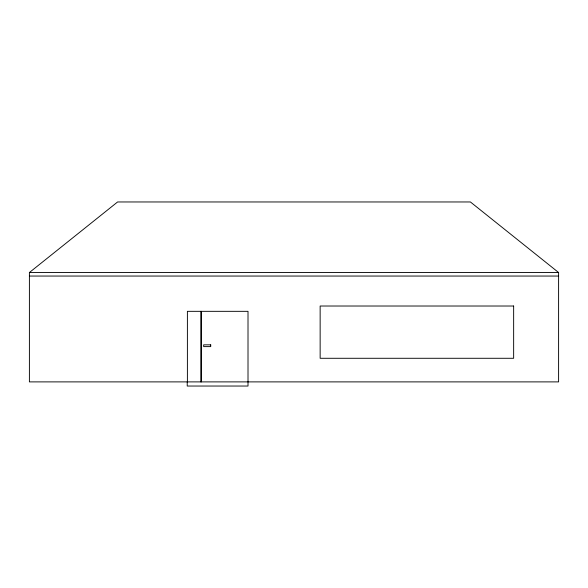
<?xml version="1.0" encoding="UTF-8"?>
<svg xmlns="http://www.w3.org/2000/svg" width="588" height="588" viewBox="0 0 588 588"><rect width="100%" height="100%" fill="white"/><g stroke="black" fill="none" stroke-linecap="round" stroke-linejoin="round"><path stroke-width="0.88" d="M29.4 272.523L117.6 201.963L470.4 201.963L558.6 272.523L558.6 381.891L29.4 381.891L29.4 272.523L558.6 272.523M29.4 276.051L558.6 276.051M201.508 311.331L201.508 381.891M200.802 311.331L200.802 381.891M187.396 381.891L187.396 311.331L248.011 311.331L248.011 386.037L187.227 386.037L187.227 381.891M513.647 306.017L320.144 306.017L320.144 358.283L513.647 358.283L513.647 306.017M210.724 344.847L203.669 344.847L203.669 346.611L210.724 346.611L210.724 344.847"/></g></svg>
